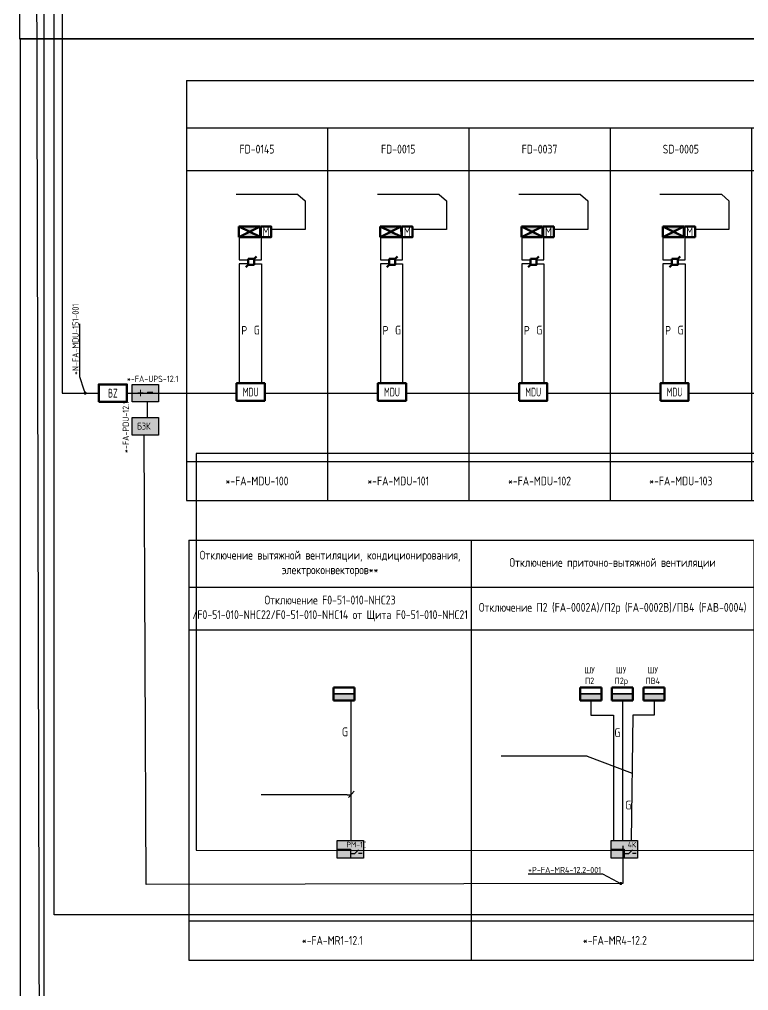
# Model space of a CAD drawing. Header units: millimetres. Extents: x 127230 to 906013, y -355313 to -209225.
# Drawn here: x 204063 to 224820, y -312322 to -284681 of the extents above; entities that cross this region are included whole.
import ezdxf
from ezdxf import colors
from ezdxf.entities.mleader import LeaderData, LeaderLine
from ezdxf.enums import TextEntityAlignment as Align
from ezdxf.math import Vec2, Vec3

# ---------------------------------------------------------------- set-up
doc = ezdxf.new("R2018")
doc.units = ezdxf.units.MM
doc.linetypes.add('Cплошная', pattern=[0])
for name, color, linetype in [('1. ОПС_оборудование', 5, 'Continuous'), ('1.1. SAI_оборудование_текст', 6, 'Continuous'), ('__Оборудование_АУПТ', 5, 'Continuous'), ('ПС2', 230, 'Continuous')]:
    doc.layers.add(name, color=color, linetype=linetype)
for name, color, linetype, lineweight in [('14', 250, 'Continuous', 0), ('GM_кабель_СПС', 6, 'Continuous', 25), ('GM_текст', 250, 'Continuous', 9), ('АО Извещатели ПС', 1, 'Continuous', 50), ('АО ПС', 1, 'Continuous', 50), ('АТ_ПС_ИП_025', 1, 'Continuous', 25), ('АТ_ПС_ППКП_025', 5, 'Continuous', 25), ('АТ_ПС_Текст_025', 7, 'Continuous', 25), ('АТ_ПС_Трасса_100', 1, 'Continuous', 100), ('СПДС_Размерная линия', 150, 'Continuous', 15)]:
    doc.layers.add(name, color=color, linetype=linetype, lineweight=lineweight)
doc.styles.add('GLE_OASR_TextStyle', font='GOST2304A.ttf')
doc.styles.add('SAI', font='gost_0.ttf')
doc.styles.get("Standard").update_dxf_attribs({"font": 'gost_0.ttf'})
doc.styles.add('ГОСТ 2.304', font='CS_Gost2304.shx', dxfattribs={"width": 0.8})
doc.styles.add('Гост L', font='gost_0.ttf')
doc.styles.add('Текст Т', font='isocpeur.ttf')

# ---------------------------------------------------------------- blocks, each defined once
blk = doc.blocks.new('*U33')
at = {"lineweight": 5, "true_color": 0xffffff}
h = blk.add_hatch(color=7, dxfattribs=at)
h.dxf.hatch_style = 1
h.paths.add_polyline_path([(15, 10), (15, 0), (0, 0), (0, 10)])
blk.add_lwpolyline([(15, 10), (15, 0), (0, 0), (0, 10)], close=True)
at = {"char_height": 8, "attachment_point": 1, "style": 'SAI'}
for s, insert in [('+', (2.65, 9.92)), ('-', (8.12, 10.3))]:
    blk.add_mtext_dynamic_manual_height_columns(s, width=12.3263, gutter_width=25, heights=[0], dxfattribs=dict(at, insert=insert))
at = {"layer": '1.1. SAI_оборудование_текст', "style": 'SAI', "flags": 8}
blk.add_attdef('NAME_ИБП', (0, 11.57), '', height=4, dxfattribs=at)
blk = doc.blocks.new('*U32')
at = {"true_color": 0xffffff, "transparency": 33554687}
h = blk.add_hatch(color=7, dxfattribs=at)
h.dxf.hatch_style = 1
h.paths.add_polyline_path([(15, 10), (15, 0), (0, 0), (0, 10)])
blk.add_lwpolyline([(15, 10), (15, 0), (0, 0), (0, 10)], close=True)
at = {"insert": (2.91, 7.08), "char_height": 4, "attachment_point": 1, "style": 'Гост L'}
blk.add_mtext_dynamic_manual_height_columns('БЗК', width=9.4498, gutter_width=20, heights=[0], dxfattribs=at)
at = {"layer": '1.1. SAI_оборудование_текст', "style": 'SAI', "flags": 8}
blk.add_attdef('NAME_BI', (0, 11.57), '', height=4, dxfattribs=at)
blk = doc.blocks.new('*U53')
at = {"color": 0, "lineweight": 30, "width": 1.001, "flags": 104}
blk.add_attdef('ТЕКСТ1', text='', height=2.5, dxfattribs=at).set_placement((0.55, 3.27), align=Align.TOP_LEFT)
at = {"color": 0, "lineweight": 0}
blk.add_wipeout([(0, 4.3), (16.02, 4.3), (16.02, 0), (0, 0)], dxfattribs=at)
blk = doc.blocks.new('*U54')
at = {"color": 0, "lineweight": 30, "width": 1.001, "flags": 104}
blk.add_attdef('ТЕКСТ1', text='', height=2.5, dxfattribs=at).set_placement((0.55, 3.27), align=Align.TOP_LEFT)
at = {"color": 0, "lineweight": 0}
blk.add_wipeout([(0, 4.3), (21.07, 4.3), (21.07, 0), (0, 0)], dxfattribs=at)
blk = doc.blocks.new('*U49')
at = {"linetype": 'Continuous', "lineweight": 25}
blk.add_wipeout([(-1.5, -1.5), (-1.5, 1.5), (1.5, 1.5), (1.5, -1.5)], dxfattribs=at)
at = {"color": 0, "linetype": 'Continuous', "lineweight": -2}
for p, q in [((1.5, 1.5), (2.63, 2.63)), ((-1.5, -1.5), (-2.63, -2.63))]:
    blk.add_line(p, q, dxfattribs=at)
blk.add_lwpolyline([(-1.5, 1.5), (1.5, 1.5), (1.5, -1.5), (-1.5, -1.5)], close=True, dxfattribs=at)
blk = doc.blocks.new('*U52')
at = {"linetype": 'Continuous', "lineweight": -2}
h = blk.add_hatch(color=0, dxfattribs=at)
h.dxf.hatch_style = 1
h.paths.add_polyline_path([(-6, 2.97), (-2.98, 1.48), (0, 2.97)])
h.paths.add_polyline_path([(-2.98, 1.48), (-6, -0.03), (0, -0.03), (0, 0)])
at = {"color": 0, "linetype": 'Continuous', "lineweight": -2}
for p, q in [((-6, -0.03), (-6, 2.97)), ((0, 2.97), (-6, 2.97)), ((-6, 2.97), (0, 0)), ((-6, -0.03), (0, 2.97)), ((0, -0.03), (0, 2.97)), ((0, 1.47), (0.18, 1.47)), ((-6, -0.03), (0, -0.03))]:
    blk.add_line(p, q, dxfattribs=at)
blk.add_lwpolyline([(0.18, 2.97), (3.18, 2.97), (3.18, -0.03), (0.18, -0.03)], close=True, dxfattribs=at)
at = {"color": 0, "linetype": 'Continuous', "lineweight": -2, "style": 'GLE_OASR_TextStyle'}
blk.add_text('М', height=2.5, dxfattribs=at).set_placement((1.68, 1.47), align=Align.MIDDLE_CENTER)
blk = doc.blocks.new('*U51')
at = {"color": 0, "linetype": 'Continuous', "lineweight": -2}
blk.add_lwpolyline([(-8, -0.03), (0, -0.03), (0, 4.97), (-8, 4.97)], close=True, dxfattribs=at)
at = {"color": 0, "linetype": 'Continuous', "lineweight": -2, "style": 'ГОСТ 2.304', "width": 0.8, "flags": 4}
blk.add_attdef('НАДПИСЬ', text='', height=2.5, dxfattribs=at).set_placement((-4, 2.47), align=Align.MIDDLE_CENTER)
blk = doc.blocks.new('*U50')
at = {"color": 0, "lineweight": 0}
blk.add_wipeout([(-2.08, 6.13), (-19.65, 6.12), (-19.65, 1.83), (-2.08, 1.83)], dxfattribs=at)
at = {"color": 0, "linetype": 'Cплошная', "lineweight": 25}
for q in [(-19.65, 1.83), (0, 0)]:
    blk.add_line((-2.08, 1.83), q, dxfattribs=at)
at = {"color": 0, "lineweight": 30, "flags": 104}
blk.add_attdef('ТЕКСТ1', text='', height=2.5, dxfattribs=at).set_placement((-2.99, 5.1), align=Align.TOP_RIGHT)
blk = doc.blocks.new('*T86')
at = {"color": 7, "linetype": 'ByBlock', "transparency": 16777216}
for p, q in [((0, 0), (84455, 0)), ((0, 0), (0, -1346)), ((60325, 0), (60325, -11956)), ((64347, 0), (64347, -11956)), ((80433, 0), (80433, -11956)), ((84455, 0), (84455, -11956)), ((144780, 0), (144780, -11956)), ((0, -1346), (144780, -1346)), ((4022, -1346), (4022, -11956)), ((8043, -1346), (8043, -11956)), ((12065, -1346), (12065, -11956)), ((16087, -1346), (16087, -11956)), ((20108, -1346), (20108, -11956)), ((24130, -1346), (24130, -11956)), ((28152, -1346), (28152, -11956)), ((32173, -1346), (32173, -11956)), ((36195, -1346), (36195, -11956)), ((40217, -1346), (40217, -11956)), ((44238, -1346), (44238, -11956)), ((48260, -1346), (48260, -11956)), ((52282, -1346), (52282, -11956)), ((56303, -1346), (56303, -11956)), ((68368, -1346), (68368, -11956)), ((72390, -1346), (72390, -11956)), ((76412, -1346), (76412, -11956)), ((88477, -1346), (88477, -11956)), ((92498, -1346), (92498, -11956)), ((96520, -1346), (96520, -11956)), ((100542, -1346), (100542, -11956)), ((104563, -1346), (104563, -11956)), ((108585, -1346), (108585, -11956)), ((112607, -1346), (112607, -11956)), ((116628, -1346), (116628, -11956)), ((120650, -1346), (120650, -11956)), ((124672, -1346), (124672, -11956)), ((128693, -1346), (128693, -11956)), ((132715, -1346), (132715, -11956)), ((136737, -1346), (136737, -11956)), ((140758, -1346), (140758, -11956)), ((0, -2556), (144780, -2556)), ((0, -2556), (0, -11956)), ((0, -10838), (144780, -10838)), ((0, -11956), (144780, -11956))]:
    blk.add_line(p, q, dxfattribs=at)
at = {"color": 0, "linetype": 'ByBlock', "lineweight": -2, "transparency": 16777216}
for p, q in [((84455, 0), (144780, 0)), ((0, -1346), (0, -2556))]:
    blk.add_line(p, q, dxfattribs=at)
at = {"color": 7, "transparency": 16777216, "char_height": 250, "attachment_point": 5, "style": 'GLE_OASR_TextStyle'}
for s, insert, width in [('Управление противопожарными клапанами', (30162, -673), 60323.8), ('{\\C7;Управление противопожарными клапанами}', (72390, -673), 16085.47), ('Управление противопожарными клапанами', (114618, -673), 60323.8), ('Дистанционный пуск ^Jсистемы дымоудаления', (62336, -1951), 4020.47), ('Дистанционный пуск ^Jсистемы дымоудаления', (82444, -1951), 4020.47), ('FD-0145', (2011, -1951), 4020.47), ('FD-0015', (6032, -1951), 4020.47), ('FD-0037', (10054, -1951), 4020.47), ('SD-0005', (14076, -1951), 4020.47), ('FD-0149', (18097, -1951), 4020.47), ('FD-0146', (22119, -1951), 4020.47), ('FD-0014', (26141, -1951), 4020.47), ('FD-0036', (30162, -1951), 4020.47), ('FD-0157', (34184, -1951), 4020.47), ('FD-0156', (38206, -1951), 4020.47), ('FD-0013', (42227, -1951), 4020.47), ('FD-0147', (46249, -1951), 4020.47), ('FD-0035', (50271, -1951), 4020.47), ('FD-0099', (54292, -1951), 4020.47), ('FD-0047', (58314, -1951), 4020.47), ('FD-0012', (66357, -1951), 4020.47), ('FD-0034', (70379, -1951), 4020.47), ('FD-122', (74401, -1951), 4020.47), ('FD-0135', (78422, -1951), 4020.47), ('SD-0003', (86466, -1951), 4020.47), ('FD-0011', (90488, -1951), 4020.47), ('FD-0054', (94509, -1951), 4020.47), ('FD-0068', (98531, -1951), 4020.47), ('FD-0088', (102553, -1951), 4020.47), ('FD-0086', (106574, -1951), 4020.47), ('FD-0110', (110596, -1951), 4020.47), ('FD-119', (114618, -1951), 4020.47), ('FD-0134', (118639, -1951), 4020.47), ('FD-0059', (122661, -1951), 4020.47), ('FD-0098', (126683, -1951), 4020.47), ('FD-0062', (130704, -1951), 4020.47), ('FD-0066', (134726, -1951), 4020.47), ('FD-0126', (138748, -1951), 4020.47), ('FD-0117', (142769, -1951), 4020.47), ('*-FA-MDU-100', (2011, -11397), 4020.47), ('*-FA-MDU-101', (6032, -11397), 4020.47), ('*-FA-MDU-102', (10054, -11397), 4020.47), ('*-FA-MDU-103', (14076, -11397), 4020.47), ('*-FA-MDU-104', (18097, -11397), 4020.47), ('*-FA-MDU-105', (22119, -11397), 4020.47), ('*-FA-MDU-106', (26141, -11397), 4020.47), ('*-FA-MDU-107', (30162, -11397), 4020.47), ('*-FA-MDU-108', (34184, -11397), 4020.47), ('*-FA-MDU-109', (38206, -11397), 4020.47), ('*-FA-MDU-110', (42227, -11397), 4020.47), ('*-FA-MDU-111', (46249, -11397), 4020.47), ('*-FA-MDU-112', (50271, -11397), 4020.47), ('*-FA-MDU-113', (54292, -11397), 4020.47), ('*-FA-MDU-114', (58314, -11397), 4020.47), ('*-FA-SIB-12.1', (62336, -11397), 4020.47), ('*-FA-MDU-115', (66357, -11397), 4020.47), ('*-FA-MDU-116', (70379, -11397), 4020.47), ('*-FA-MDU-117', (74401, -11397), 4020.47), ('*-FA-MDU-118', (78422, -11397), 4020.47), ('*-FA-SIB-12.2', (82444, -11397), 4020.47), ('*-FA-MDU-119', (86466, -11397), 4020.47), ('*-FA-MDU-120', (90488, -11397), 4020.47), ('*-FA-MDU-121', (94509, -11397), 4020.47), ('*-FA-MDU-122', (98531, -11397), 4020.47), ('*-FA-MDU-123', (102553, -11397), 4020.47), ('*-FA-MDU-124', (106574, -11397), 4020.47), ('*-FA-MDU-125', (110596, -11397), 4020.47), ('*-FA-MDU-126', (114618, -11397), 4020.47), ('*-FA-MDU-127', (118639, -11397), 4020.47), ('*-FA-MDU-128', (122661, -11397), 4020.47), ('*-FA-MDU-129', (126683, -11397), 4020.47), ('*-FA-MDU-130', (130704, -11397), 4020.47), ('*-FA-MDU-131', (134726, -11397), 4020.47), ('*-FA-MDU-132', (138748, -11397), 4020.47), ('*-FA-MDU-133', (142769, -11397), 4020.47)]:
    blk.add_mtext(s, dxfattribs=dict(at, insert=insert, width=width))
at = {"color": 0, "transparency": 16777216, "char_height": 0.18, "width": 4020.47, "attachment_point": 5, "style": 'Текст Т'}
for insert in [(62336, -673), (82444, -673)]:
    blk.add_mtext('Управление противопожарными клапанами', dxfattribs=dict(at, insert=insert))
blk = doc.blocks.new('*T87')
at = {"color": 0, "linetype": 'ByBlock', "lineweight": -2, "transparency": 16777216}
blk.add_line((0, 0), (88505, 0), dxfattribs=at)
at = {"color": 7, "linetype": 'ByBlock', "transparency": 16777216}
for p, q in [((0, 0), (0, -11956)), ((8043, 0), (8043, -11956)), ((16087, 0), (16087, -11956)), ((88505, 0), (88505, -11956)), ((0, -1346), (88505, -1346)), ((20108, -1346), (20108, -11956)), ((24130, -1346), (24130, -11956)), ((28152, -1346), (28152, -11956)), ((32173, -1346), (32173, -11956)), ((36195, -1346), (36195, -11956)), ((40217, -1346), (40217, -11956)), ((44238, -1346), (44238, -11956)), ((48260, -1346), (48260, -11956)), ((52282, -1346), (52282, -11956)), ((56303, -1346), (56303, -11956)), ((60325, -1346), (60325, -11956)), ((64347, -1346), (64347, -11956)), ((68368, -1346), (68368, -11956)), ((72418, -1346), (72418, -11956)), ((76440, -1346), (76440, -11956)), ((80462, -1346), (80462, -11956)), ((84483, -1346), (84483, -11956)), ((0, -2556), (88505, -2556)), ((0, -10838), (88505, -10838)), ((0, -11956), (88505, -11956))]:
    blk.add_line(p, q, dxfattribs=at)
at = {"color": 7, "transparency": 16777216, "char_height": 250, "attachment_point": 5}
for s, insert, width, style in [('Отключение вытяжной вентиляции, кондиционирования, электроконвекторов**', (4022, -673), 8042.13, 'GLE_OASR_TextStyle'), ('Отключение приточно-вытяжной вентиляции', (12065, -673), 8042.13, 'GLE_OASR_TextStyle'), ('Управление противопожарными клапанами', (52296, -673), 72417.13, 'GLE_OASR_TextStyle'), ('Отключение F0-51-010-NHC23^J/F0-51-010-NHC22/F0-51-010-NHC14 от Щита F0-51-010-NHC21', (4022, -1951), 8042.13, 'GLE_OASR_TextStyle'), ('Отключение П2 (FA-0002A)/П2р (FA-0002В)/ПВ4 (FAB-0004)', (12065, -1951), 8042.13, 'GLE_OASR_TextStyle'), ('FD-0065', (18098, -1951), 4020.47, 'GLE_OASR_TextStyle'), ('FD-0124', (22119, -1951), 4020.47, 'GLE_OASR_TextStyle'), ('FD-0106', (26141, -1951), 4020.47, 'GLE_OASR_TextStyle'), ('FD-0061', (30163, -1951), 4020.47, 'GLE_OASR_TextStyle'), ('FD-0116', (34184, -1951), 4020.47, 'GLE_OASR_TextStyle'), ('FD-0107', (38206, -1951), 4020.47, 'GLE_OASR_TextStyle'), ('FD-0048', (42228, -1951), 4020.47, 'GLE_OASR_TextStyle'), ('FD-0094', (46249, -1951), 4020.47, 'GLE_OASR_TextStyle'), ('FD-0049', (50271, -1951), 4020.47, 'GLE_OASR_TextStyle'), ('FD-0050', (54293, -1951), 4020.47, 'GLE_OASR_TextStyle'), ('FD-0100', (58314, -1951), 4020.47, 'GLE_OASR_TextStyle'), ('FD-0148', (62336, -1951), 4020.47, 'GLE_OASR_TextStyle'), ('FD-0127', (66358, -1951), 4020.47, 'GLE_OASR_TextStyle'), ('FD-0128', (70393, -1951), 4048.8, 'GLE_OASR_TextStyle'), ('FD-0101', (74429, -1951), 4020.47, 'GLE_OASR_TextStyle'), ('FD-0017', (78451, -1951), 4020.47, 'GLE_OASR_TextStyle'), ('FD-0016', (82473, -1951), 4020.47, 'GLE_OASR_TextStyle'), ('FD-0144', (86494, -1951), 4020.47, 'GLE_OASR_TextStyle'), (' *-FA-MR1-12.1', (4022, -11397), 8042.13, 'GLE_OASR_TextStyle'), (' *-FA-MR4-12.2', (12065, -11397), 8042.13, 'GLE_OASR_TextStyle'), ('*-FA-MDU-134', (18098, -11397), 4020.47, 'ГОСТ 2.304'), ('*-FA-MDU-135', (22119, -11397), 4020.47, 'GLE_OASR_TextStyle'), ('*-FA-MDU-136', (26141, -11397), 4020.47, 'GLE_OASR_TextStyle'), ('*-FA-MDU-137', (30163, -11397), 4020.47, 'GLE_OASR_TextStyle'), ('*-FA-MDU-138', (34184, -11397), 4020.47, 'GLE_OASR_TextStyle'), ('*-FA-MDU-139', (38206, -11397), 4020.47, 'GLE_OASR_TextStyle'), ('*-FA-MDU-140', (42228, -11397), 4020.47, 'GLE_OASR_TextStyle'), ('*-FA-MDU-141', (46249, -11397), 4020.47, 'GLE_OASR_TextStyle'), ('*-FA-MDU-142', (50271, -11397), 4020.47, 'GLE_OASR_TextStyle'), ('*-FA-MDU-143', (54293, -11397), 4020.47, 'GLE_OASR_TextStyle'), ('*-FA-MDU-144', (58314, -11397), 4020.47, 'GLE_OASR_TextStyle'), ('*-FA-MDU-145', (62336, -11397), 4020.47, 'GLE_OASR_TextStyle'), ('*-FA-MDU-146', (66358, -11397), 4020.47, 'GLE_OASR_TextStyle'), ('*-FA-MDU-147', (70393, -11397), 4048.8, 'GLE_OASR_TextStyle'), ('*-FA-MDU-148', (74429, -11397), 4020.47, 'GLE_OASR_TextStyle'), ('*-FA-MDU-149', (78451, -11397), 4020.47, 'GLE_OASR_TextStyle'), ('*-FA-MDU-150', (82473, -11397), 4020.47, 'GLE_OASR_TextStyle'), ('*-FA-MDU-151', (86494, -11397), 4020.47, 'GLE_OASR_TextStyle')]:
    blk.add_mtext(s, dxfattribs=dict(at, insert=insert, width=width, style=style))
blk = doc.blocks.new('A$C8a5a76a5')
at = {"layer": 'АО ПС', "color": 18, "ltscale": 30, "true_color": 0x000000}
blk.add_line((800, 0), (0, 0), dxfattribs=at)
at = {"color": 18, "true_color": 0x000000}
blk.add_wipeout([(0, 500), (800, 500), (800, 250), (0, 250)], dxfattribs=at).dxf.layer = 'АО Извещатели ПС'
at = {"layer": 'АО ПС', "ltscale": 30, "true_color": 0x000000}
h = blk.add_hatch(color=18, dxfattribs=at)
h.dxf.hatch_style = 1
h.paths.add_polyline_path([(800, 250), (0, 250), (0, 0), (800, 0)])
at = {"color": 18, "lineweight": 35, "true_color": 0x000000}
blk.add_line((0, 250), (800, 250), dxfattribs=at)
at = {"layer": 'АО ПС', "color": 18, "ltscale": 30, "true_color": 0x000000}
for p, q in [((0, 0), (0, 500)), ((0, 500), (800, 500)), ((800, 500), (800, 0))]:
    blk.add_line(p, q, dxfattribs=at)
blk = doc.blocks.new('*U78')
at = {"true_color": 0xffffff, "transparency": 33554687}
h = blk.add_hatch(color=7, dxfattribs=at)
h.dxf.hatch_style = 1
h.paths.add_polyline_path([(15, 10), (15, 0), (0, 0), (0, 10)])
blk.add_hatch(color=256).paths.add_polyline_path([(0, 5), (0, 0), (7.5, 0), (7.5, 5)])
for points in [[(15, 10), (15, 0), (0, 0), (0, 10)], [(0, 5), (7.5, 5), (7.5, 0), (0, 0)]]:
    blk.add_lwpolyline(points, close=True)
for points in [[(8.08, 2.5), (10.09, 2.5), (12.16, 4.57)], [(14.18, 2.5), (12.16, 2.5), (12.16, 2.5)]]:
    blk.add_lwpolyline(points)
at = {"insert": (9.48, 9.23), "char_height": 3.2, "attachment_point": 1}
blk.add_mtext_dynamic_manual_height_columns('4К', width=4.8659, gutter_width=20, heights=[0], dxfattribs=at)
at = {"layer": '1.1. SAI_оборудование_текст', "style": 'SAI', "flags": 8}
blk.add_attdef('NAME_ППКОП', (0, 11.57), '', height=4, dxfattribs=at)
blk = doc.blocks.new('_Dot')
at = {"color": 0, "linetype": 'ByBlock', "lineweight": -2}
blk.add_line((-0.5, 0), (-1, 0), dxfattribs=at)
at = {"color": 0, "linetype": 'ByBlock', "const_width": 0.5}
blk.add_lwpolyline([(-0.25, 0, 1), (0.25, 0, 1)], format="xyb", close=True, dxfattribs=at)
blk = doc.blocks.new('*U73')
at = {"color": 0, "linetype": 'Cплошная', "lineweight": 25}
blk.add_line((0, 0), (12.78, -4.83), dxfattribs=at)
at = {"color": 0, "lineweight": 30, "width": 1.001, "flags": 104}
blk.add_attdef('ТЕКСТ1', text='', height=2.5, dxfattribs=at).set_placement((-0.55, 3.27), align=Align.TOP_RIGHT)
at = {"color": 0, "lineweight": 0}
blk.add_wipeout([(0, 4.3), (-24.51, 4.3), (-24.51, 0), (0, 0)], dxfattribs=at)
at = {"color": 0, "linetype": 'Cплошная', "lineweight": 25}
blk.add_line((0, 0), (-24.51, 0), dxfattribs=at)
blk = doc.blocks.new('*U77')
at = {"color": 0, "linetype": 'Cплошная', "lineweight": 25}
blk.add_line((0, 0), (1, 0), dxfattribs=at)
at = {"color": 0, "lineweight": 30, "width": 1.001, "flags": 104}
blk.add_attdef('ТЕКСТ1', text='', height=2.5, dxfattribs=at).set_placement((-0.55, 3.27), align=Align.TOP_RIGHT)
at = {"color": 0, "lineweight": 0}
blk.add_wipeout([(0, 4.3), (-24.51, 4.3), (-24.51, 0), (0, 0)], dxfattribs=at)
at = {"color": 0, "linetype": 'Cплошная', "lineweight": 25}
blk.add_line((0, 0), (-24.51, 0), dxfattribs=at)
blk = doc.blocks.new('*U79')
at = {"true_color": 0xffffff, "transparency": 33554687}
h = blk.add_hatch(color=7, dxfattribs=at)
h.dxf.hatch_style = 1
h.paths.add_polyline_path([(15, 10), (15, 0), (0, 0), (0, 10)])
blk.add_hatch(color=256).paths.add_polyline_path([(0, 5), (0, 0), (7.5, 0), (7.5, 5)])
for points in [[(15, 10), (15, 0), (0, 0), (0, 10)], [(0, 5), (7.5, 5), (7.5, 0), (0, 0)]]:
    blk.add_lwpolyline(points, close=True)
for points in [[(8.08, 2.5), (10.09, 2.5), (12.16, 4.57)], [(14.18, 2.5), (12.16, 2.5), (12.16, 2.5)]]:
    blk.add_lwpolyline(points)
at = {"insert": (5.25, 9.23), "char_height": 3.2, "attachment_point": 1}
blk.add_mtext_dynamic_manual_height_columns('РМ-1С', width=4.8659, gutter_width=20, heights=[0], dxfattribs=at)
at = {"layer": '1.1. SAI_оборудование_текст', "style": 'SAI', "flags": 8}
blk.add_attdef('NAME_ППКОП', (0, 11.57), '', height=4, dxfattribs=at)

msp = doc.modelspace()

# ---------------------------------------------------------------- linework, layer by layer
at = {"color": 18, "true_color": 0x000000}
for points in [[(204063, -285232), (370338, -285232), (370338, -257273), (204063, -257273)], [(204084, -313190), (370338, -313190), (370338, -285232), (204084, -285232)]]:
    msp.add_lwpolyline(points, close=True, dxfattribs=at)
at = {"layer": '14', "color": 6, "lineweight": 25}
for points in [[(210317, -290878), (210317, -291528), (210569, -291528)], [(214339, -290878), (214339, -291528), (214591, -291528)], [(218361, -290878), (218361, -291528), (218613, -291528)], [(222382, -290878), (222382, -291528), (222634, -291528)]]:
    msp.add_lwpolyline(points, dxfattribs=at)
at = {"layer": 'GM_кабель_СПС'}
for points in [[(205506, -267284), (204762, -267284), (204762, -322657), (333502, -322600), (333505, -324813), (208960, -324813), (208960, -336361), (289503, -336361), (289503, -337532), (204693, -337589), (204519, -267129), (205506, -267129)], [(205506, -267430), (205280, -267430), (205280, -295319), (353314, -295319), (353314, -297032), (209096, -297032), (209098, -308326), (297114, -308354), (297114, -310167), (205049, -310167), (205049, -267330), (205506, -267330)]]:
    msp.add_lwpolyline(points, dxfattribs=at)
at = {"layer": 'GM_кабель_СПС', "color": 34}
for points in [[(207710, -296007), (207710, -295569)], [(221240, -308201), (221240, -309274), (207671, -309306), (207610, -296510)]]:
    msp.add_lwpolyline(points, dxfattribs=at)
at = {"layer": 'АТ_ПС_Трасса_100', "color": 92, "lineweight": 25, "ltscale": 100}
for points in [[(210742, -291528), (210950, -291528), (210950, -290879)], [(214764, -291528), (214972, -291528), (214972, -290879)], [(218785, -291528), (218993, -291528), (218993, -290879)], [(222807, -291528), (223015, -291528), (223015, -290879)], [(210742, -291635), (210950, -291635), (210950, -295037)], [(214764, -291635), (214972, -291635), (214972, -295037)], [(218785, -291635), (218993, -291635), (218993, -295037)], [(222807, -291635), (223015, -291635), (223015, -295037)]]:
    msp.add_lwpolyline(points, dxfattribs=at)
at = {"layer": 'АТ_ПС_Трасса_100', "color": 6, "lineweight": 25, "ltscale": 100}
for points in [[(210569, -291635), (210317, -291635), (210317, -295037)], [(214591, -291635), (214339, -291635), (214339, -295037)], [(218613, -291635), (218361, -291635), (218361, -295037)], [(222634, -291635), (222382, -291635), (222382, -295037)]]:
    msp.add_lwpolyline(points, dxfattribs=at)

# ---------------------------------------------------------------- block references
msp.add_blockref('*T87', (208884, -299498))
at = {"layer": '1. ОПС_оборудование'}
ref = msp.add_blockref('*U32', (207268, -296510), dxfattribs=dict(at, xscale=50, yscale=50, zscale=50))
ref.add_attrib('NAME_BI', ' *-FA-PDU-12.1', (207180, -297129), dxfattribs={"layer": '1.1. SAI_оборудование_текст', "color": 0, "height": 180, "rotation": 90, "style": 'SAI'})
at = {"layer": '__Оборудование_АУПТ'}
ref = msp.add_blockref('*U33', (207268, -295569), dxfattribs=dict(at, xscale=50, yscale=50, zscale=50))
ref.add_attrib('NAME_ИБП', '*-FA-UPS-12.1', (207121, -295002, -4485), dxfattribs={"layer": '0', "color": 0, "height": 180, "style": 'SAI', "flags": 8})
at = {"layer": '__Оборудование_АУПТ', "xscale": 50, "yscale": 50, "zscale": 50}
for name, p in [('*U79', (213110, -308549)), ('*U78', (220907, -308549))]:
    msp.add_blockref(name, p, dxfattribs=at)
at = {"layer": 'ПС2', "color": 5, "lineweight": 50, "transparency": 33554687, "xscale": 100, "yscale": 100, "zscale": 100, "rotation": 0.1250381865928775}
for p in [(210913, -290873), (214935, -290873), (218956, -290873), (222978, -290873)]:
    msp.add_blockref('*U52', p, dxfattribs=at)

# ---------------------------------------------------------------- texts
at = {"layer": 'АТ_ПС_Текст_025', "char_height": 250, "attachment_point": 5, "style": 'GLE_OASR_TextStyle'}
for s, width, insert in [('P', 1237.88, (210464, -293532)), ('G', 1237.88, (210819, -293524)), ('P', 1237.88, (214485, -293532)), ('G', 1237.88, (214841, -293524)), ('P', 1237.88, (218507, -293532)), ('G', 1237.88, (218862, -293524)), ('P', 1237.88, (222529, -293532)), ('G', 1237.88, (222884, -293524)), ('G', 250, (213330, -304959)), ('G', 1237.88, (221085, -304982)), ('G', 1237.88, (221395, -307042))]:
    msp.add_mtext_dynamic_manual_height_columns(s, width=width, gutter_width=12.5, heights=[0], dxfattribs=dict(at, insert=insert))

# ---------------------------------------------------------------- leaders
at = {"layer": 'GM_текст'}
ml = msp.add_multileader_mtext('Standard', dxfattribs=at)
ml.set_content('{\\C0;*N-FA-MDU-151-001}', color=256, style='GLE_OASR_TextStyle')
ml.set_leader_properties()
ml.set_arrow_properties(name='DOT')
ml.build(insert=Vec2(0, 0))
ml.multileader.update_dxf_attribs({"has_text_frame": 1, "text_left_attachment_type": 6, "text_right_attachment_type": 6, "dogleg_length": 0.36, "arrow_head_size": 90})
ctx = ml.context
ctx.base_point, ctx.char_height, ctx.arrow_head_size, ctx.landing_gap_size, ctx.plane_origin, ctx.plane_x_axis, ctx.plane_y_axis = Vec3(205785, -294852), 180, 90, 50, Vec3(201247, -288557), Vec3(0, 1), Vec3(-1, 0)
ctx.left_attachment, ctx.right_attachment = 6, 6
notes = []
notes.append((ctx, [(0, (1, 1, 0), (205785, -294852), (0, 1), 0.36, [(0, [(205935, -295319)], 0, [])])]))
ctx.mtext.insert, ctx.mtext.text_direction, ctx.mtext.rotation, ctx.mtext.width, ctx.mtext.flow_direction = Vec3(205569, -294802), Vec3(0, 1), 1.570796, 1442.25, 5
ml = msp.add_multileader_mtext('Standard', dxfattribs=at)
ml.set_content('*{\\H0.95833x;P-FA-MR4-12.2-001}', color=256, style='Гост L')
ml.set_leader_properties()
ml.set_arrow_properties(name='DOT')
ml.build(insert=Vec2(0, 0))
ml.multileader.update_dxf_attribs({"has_text_frame": 1, "text_left_attachment_type": 6, "text_right_attachment_type": 6, "dogleg_length": 0.36, "arrow_head_size": 90})
ctx = ml.context
ctx.base_point, ctx.char_height, ctx.arrow_head_size, ctx.landing_gap_size, ctx.plane_origin = Vec3(218785, -309011), 180, 90, 50, Vec3(215312, -305592)
ctx.left_attachment, ctx.right_attachment, ctx.text_align_type = 6, 6, 2
notes.append((ctx, [(1, (1, 1, 0), (220675, -309011), (-1, 0), 0.36, [(1, [(221180, -309274)], 0, [])])]))
ctx.mtext.insert, ctx.mtext.width, ctx.mtext.defined_height, ctx.mtext.alignment, ctx.mtext.flow_direction = Vec3(220624, -308795), 2063.07, 100, 3, 5
for ctx, leaders in notes:
    for number, flags, end, landing, length, lines in leaders:
        leader = LeaderData()
        leader.index, (leader.has_last_leader_line, leader.has_dogleg_vector, leader.attachment_direction) = number, flags
        leader.last_leader_point, leader.dogleg_vector, leader.dogleg_length = Vec3(end), Vec3(landing), length
        for number, points, colour, breaks in lines:
            line = LeaderLine()
            line.index, line.vertices, line.color, line.breaks = number, Vec3.list(points), colors.encode_raw_color(colour), breaks
            leader.lines.append(line)
        ctx.leaders.append(leader)

# ---------------------------------------------------------------- next in the draw order: block references
at = {"layer": 'АТ_ПС_ИП_025', "lineweight": 50, "xscale": 57.51779866433964, "yscale": 57.51779866433964, "zscale": 57.51779866433964}
for p in [(210656, -291577), (214677, -291577), (218699, -291577), (222721, -291577)]:
    msp.add_blockref('*U49', p, dxfattribs=at)
at = {"layer": 'АТ_ПС_Текст_025', "linetype": 'Continuous'}
ref = msp.add_blockref('*U50', (212197, -289846), dxfattribs=dict(at, xscale=100, yscale=100, zscale=100))
lines = msp.add_mtext('230 В AC*** ', dxfattribs={"layer": '0', "color": 0, "insert": (211898, -289336), "char_height": 2.5, "attachment_point": 1})
ref.add_attrib('ТЕКСТ1', '', (211898, -289336), dxfattribs={"flags": 104}).embed_mtext(lines)
ref = msp.add_blockref('*U50', (216219, -289846), dxfattribs=dict(at, xscale=100, yscale=100, zscale=100))
lines = msp.add_mtext('230 В AC*** ', dxfattribs={"layer": '0', "color": 0, "insert": (215920, -289336), "char_height": 2.5, "attachment_point": 1})
ref.add_attrib('ТЕКСТ1', '', (215920, -289336), dxfattribs={"flags": 104}).embed_mtext(lines)
ref = msp.add_blockref('*U50', (220241, -289846), dxfattribs=dict(at, xscale=100, yscale=100, zscale=100))
lines = msp.add_mtext('230 В AC*** ', dxfattribs={"layer": '0', "color": 0, "insert": (219942, -289336), "char_height": 2.5, "attachment_point": 1})
ref.add_attrib('ТЕКСТ1', '', (219942, -289336), dxfattribs={"flags": 104}).embed_mtext(lines)
ref = msp.add_blockref('*U50', (224262, -289846), dxfattribs=dict(at, xscale=100, yscale=100, zscale=100))
lines = msp.add_mtext('230 В AC*** ', dxfattribs={"layer": '0', "color": 0, "insert": (223963, -289336), "char_height": 2.5, "attachment_point": 1})
ref.add_attrib('ТЕКСТ1', '', (223963, -289336), dxfattribs={"flags": 104}).embed_mtext(lines)
at = {"layer": 'АТ_ПС_Текст_025', "transparency": 33554636}
ref = msp.add_blockref('*U53', (211009, -291703), dxfattribs=dict(at, xscale=99.99980000000001, yscale=99.99980000000001, zscale=99.99980000000001))
lines = msp.add_mtext('\\W1.0010;*FA-XK-100', dxfattribs={"layer": '0', "color": 0, "insert": (211063, -291376), "char_height": 2.5, "attachment_point": 1})
ref.add_attrib('ТЕКСТ1', '', (211063, -291376), dxfattribs={"flags": 104}).embed_mtext(lines)
ref = msp.add_blockref('*U53', (215030, -291703), dxfattribs=dict(at, xscale=99.99980000000001, yscale=99.99980000000001, zscale=99.99980000000001))
lines = msp.add_mtext('\\W1.0010;*FA-XK-101', dxfattribs={"layer": '0', "color": 0, "insert": (215085, -291376), "char_height": 2.5, "attachment_point": 1})
ref.add_attrib('ТЕКСТ1', '', (215085, -291376), dxfattribs={"flags": 104}).embed_mtext(lines)
ref = msp.add_blockref('*U53', (219052, -291703), dxfattribs=dict(at, xscale=99.99980000000001, yscale=99.99980000000001, zscale=99.99980000000001))
lines = msp.add_mtext('\\W1.0010;*FA-XK-102', dxfattribs={"layer": '0', "color": 0, "insert": (219107, -291376), "char_height": 2.5, "attachment_point": 1})
ref.add_attrib('ТЕКСТ1', '', (219107, -291376), dxfattribs={"flags": 104}).embed_mtext(lines)
ref = msp.add_blockref('*U53', (223074, -291703), dxfattribs=dict(at, xscale=99.99980000000001, yscale=99.99980000000001, zscale=99.99980000000001))
lines = msp.add_mtext('\\W1.0010;*FA-XK-103', dxfattribs={"layer": '0', "color": 0, "insert": (223128, -291376), "char_height": 2.5, "attachment_point": 1})
ref.add_attrib('ТЕКСТ1', '', (223128, -291376), dxfattribs={"flags": 104}).embed_mtext(lines)
at = {"layer": 'АТ_ПС_Текст_025', "transparency": 33554636, "xscale": 99.99980000000001, "yscale": 99.99980000000001, "zscale": 99.99980000000001, "rotation": 90.0000000004073}
for p in [(210202, -294266), (211467, -294266), (214223, -294266), (215489, -294266), (218245, -294266), (219510, -294266), (222267, -294266), (223532, -294266)]:
    msp.add_blockref('*U54', p, dxfattribs=at)
at = {"layer": 'АТ_ПС_Текст_025', "transparency": 33554636}
ref = msp.add_blockref('*U53', (205354, -296068), dxfattribs=dict(at, xscale=99.99980000000001, yscale=99.99980000000001, zscale=99.99980000000001))
lines = msp.add_mtext('\\W1.0010;*FA-BZ-002', dxfattribs={"layer": '0', "color": 0, "insert": (205408, -295740), "char_height": 2.5, "attachment_point": 1})
ref.add_attrib('ТЕКСТ1', '', (205408, -295740), dxfattribs={"flags": 104}).embed_mtext(lines)
at = {"layer": 'СПДС_Размерная линия', "color": 18, "true_color": 0x000000, "xscale": 0.75, "yscale": 0.75, "zscale": 0.75}
for p in [(213000, -304067), (220028, -304067), (220928, -304067), (221828, -304067)]:
    msp.add_blockref('A$C8a5a76a5', p, dxfattribs=at)

# ---------------------------------------------------------------- next in the draw order: wipeouts: each hides what was drawn before it
at = {"lineweight": 25}
for points in [[(210246, -295037), (211046, -295037), (211046, -295537), (210246, -295537)], [(214268, -295037), (215068, -295037), (215068, -295537), (214268, -295537)], [(218290, -295037), (219090, -295037), (219090, -295537), (218290, -295537)], [(222311, -295037), (223111, -295037), (223111, -295537), (222311, -295537)]]:
    msp.add_wipeout(points, dxfattribs=at).dxf.layer = 'АТ_ПС_Трасса_100'

# ---------------------------------------------------------------- next in the draw order: linework, layer by layer
at = {"layer": '14', "color": 6, "lineweight": 25}
for points in [[(212197, -289846), (212197, -290665), (211231, -290660)], [(216219, -289846), (216219, -290665), (215252, -290660)], [(220241, -289846), (220241, -290665), (219274, -290660)], [(224262, -289846), (224262, -290665), (223296, -290660)]]:
    msp.add_lwpolyline(points, dxfattribs=at)
at = {"layer": 'АТ_ПС_Трасса_100', "color": 92, "lineweight": 25, "ltscale": 100}
for points in [[(213498, -304067), (213498, -304487), (213500, -304487), (213500, -308049)], [(220328, -304067), (220328, -304487), (220973, -304487), (220973, -308049)], [(221228, -304067), (221228, -308049)], [(222128, -304067), (222128, -304487), (221526, -304487), (221480, -308049)]]:
    msp.add_lwpolyline(points, dxfattribs=at)

# ---------------------------------------------------------------- next in the draw order: block references
msp.add_blockref('*T86', (208815, -286422))
at = {"layer": 'АТ_ПС_ППКП_025', "color": 1, "linetype": 'Continuous', "lineweight": 50}
ref = msp.add_blockref('*U51', (211046, -295533), dxfattribs=dict(at, xscale=100, yscale=100, zscale=100))
ref.add_attrib('НАДПИСЬ', 'MDU', dxfattribs={"layer": '0', "color": 0, "linetype": 'Continuous', "lineweight": -2, "height": 250, "style": 'ГОСТ 2.304', "width": 0.8}).set_placement((210646, -295287), align=Align.MIDDLE_CENTER)
ref = msp.add_blockref('*U51', (215068, -295533), dxfattribs=dict(at, xscale=100, yscale=100, zscale=100))
ref.add_attrib('НАДПИСЬ', 'MDU', dxfattribs={"layer": '0', "color": 0, "linetype": 'Continuous', "lineweight": -2, "height": 250, "style": 'ГОСТ 2.304', "width": 0.8}).set_placement((214668, -295287), align=Align.MIDDLE_CENTER)
ref = msp.add_blockref('*U51', (219089, -295533), dxfattribs=dict(at, xscale=100, yscale=100, zscale=100))
ref.add_attrib('НАДПИСЬ', 'MDU', dxfattribs={"layer": '0', "color": 0, "linetype": 'Continuous', "lineweight": -2, "height": 250, "style": 'ГОСТ 2.304', "width": 0.8}).set_placement((218690, -295287), align=Align.MIDDLE_CENTER)
ref = msp.add_blockref('*U51', (223111, -295533), dxfattribs=dict(at, xscale=100, yscale=100, zscale=100))
ref.add_attrib('НАДПИСЬ', 'MDU', dxfattribs={"layer": '0', "color": 0, "linetype": 'Continuous', "lineweight": -2, "height": 250, "style": 'ГОСТ 2.304', "width": 0.8}).set_placement((222711, -295287), align=Align.MIDDLE_CENTER)

# ---------------------------------------------------------------- next in the draw order: texts
at = {"layer": 'GM_текст', "color": 7, "ltscale": 100, "char_height": 180, "width": 600, "attachment_point": 1, "style": 'GLE_OASR_TextStyle'}
for s, insert in [('\\pxqc;ШУ \\PП2 ', (219994, -303115)), ('\\pxqc;ШУ \\PП2р ', (220894, -303115)), ('\\pxqc;ШУ ПВ4', (221794, -303115))]:
    msp.add_mtext(s, dxfattribs=dict(at, insert=insert))

# ---------------------------------------------------------------- next in the draw order: wipeouts: each hides what was drawn before it
at = {"lineweight": 25}
msp.add_wipeout([(206323, -295069), (207123, -295069), (207123, -295569), (206323, -295569)], dxfattribs=at).dxf.layer = 'АТ_ПС_Трасса_100'

# ---------------------------------------------------------------- next in the draw order: block references
at = {"layer": 'АТ_ПС_ППКП_025', "color": 1, "linetype": 'Continuous', "lineweight": 50}
ref = msp.add_blockref('*U51', (207123, -295566), dxfattribs=dict(at, xscale=100, yscale=100, zscale=100))
ref.add_attrib('НАДПИСЬ', 'BZ', dxfattribs={"layer": '0', "color": 0, "linetype": 'Continuous', "lineweight": -2, "height": 250, "style": 'ГОСТ 2.304', "width": 0.8}).set_placement((206723, -295319), align=Align.MIDDLE_CENTER)
at = {"layer": 'АТ_ПС_Текст_025', "transparency": 33554636}
ref = msp.add_blockref('*U73', (220227, -305651), dxfattribs=dict(at, xscale=99.99980000000001, yscale=99.99980000000001, zscale=99.99980000000001))
lines = msp.add_mtext('\\W1.0010;*C-FA-MR4-12.2-001\\P*C-FA-MR4-12.2-002\\P*C-FA-MR4-12.2-003', dxfattribs={"layer": '0', "color": 0, "insert": (220172, -305324), "char_height": 2.5, "attachment_point": 1})
ref.add_attrib('ТЕКСТ1', '', (220172, -305324), dxfattribs={"flags": 104}).embed_mtext(lines)
ref = msp.add_blockref('*U77', (213397, -306749), dxfattribs=dict(at, xscale=99.99980000000001, yscale=99.99980000000001, zscale=99.99980000000001))
lines = msp.add_mtext('\\W1.0010;*C-FA-MR1-12.1-001', dxfattribs={"layer": '0', "color": 0, "insert": (213342, -306422), "char_height": 2.5, "attachment_point": 1})
ref.add_attrib('ТЕКСТ1', '', (213342, -306422), dxfattribs={"flags": 104}).embed_mtext(lines)

# ---------------------------------------------------------------- next in the draw order: linework, layer by layer
msp.add_lwpolyline([(213590, -306649), (213430, -306829)])

doc.saveas('drawing.dxf')
